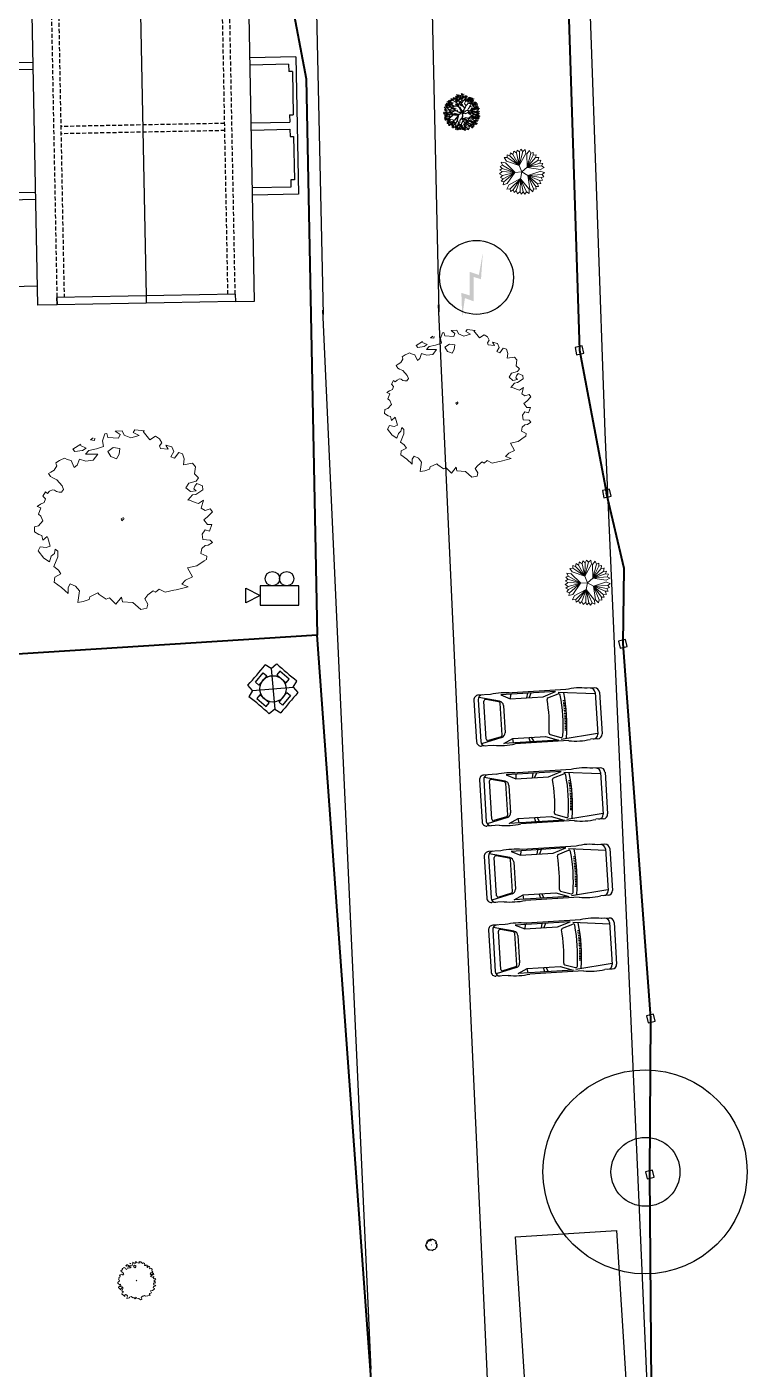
# Model space of a CAD drawing. Extents: x 2080 to 102394, y 2071 to 93424.
# Drawn here: x 88286 to 89183, y 78343 to 80015 of the extents above; entities that cross this region are included whole.
import ezdxf

# ---------------------------------------------------------------- set-up
doc = ezdxf.new("R2010")
doc.units = 0
doc.header["$LTSCALE"] = 20
doc.header["$MEASUREMENT"] = 0
doc.linetypes.add('HIDDEN', pattern=[0.375, 0.25, -0.125])
for name, color, linetype, lineweight in [('camera', 11, 'Continuous', 13), ('ELETRICIC POST', 80, 'Continuous', 30), ('fence', 13, 'FENCELINE2', 40), ('Mango tree', 96, 'Continuous', 5), ('new pillar', 2, 'Continuous', 30), ('PALM TREE', 105, 'Continuous', 9), ('sappotta', 114, 'Continuous', 5), ('STONE', 2, 'Continuous', 30), ('tree', 60, 'Continuous', 0)]:
    doc.layers.add(name, color=color, linetype=linetype, lineweight=lineweight)
for name, color, linetype in [('ELEC', 11, 'Continuous'), ('PLANTS', 3, 'Continuous'), ('road', 2, 'Continuous'), ('Roof lilne', 31, 'Continuous'), ('VEHICLES', 6, 'Continuous'), ('wall', 13, 'Continuous')]:
    doc.layers.add(name, color=color, linetype=linetype)
doc.layers.add('patta duplicate', color=230, linetype='Continuous', plot=False)
doc.linetypes.add('FENCELINE2', pattern='A,0.25,-0.1,[132,ltypeshp.shx,S=0.1,R=0,X=-0.1,Y=0],-0.1,1', length=1.45)

# ---------------------------------------------------------------- blocks, each defined once
blk = doc.blocks.new('elec post')
at = {"layer": 'ELETRICIC POST', "extrusion": (-0.001585, -0.002676, 0.999995)}
blk.add_hatch(color=1, dxfattribs=at).paths.add_polyline_path([(586.232, 851.826), (586.124, 851.89), (586.058, 851.55), (586.156, 851.806), (586.266, 851.734), (586.343, 852.072), (586.439, 852.015), (586.551, 852.382), (586.424, 852.082), (586.307, 852.154)])
blk.add_hatch(color=1, dxfattribs=at).paths.add_polyline_path([(586.232, 851.826), (586.124, 851.89), (586.058, 851.55), (586.156, 851.806), (586.266, 851.734), (586.343, 852.072), (586.439, 852.015), (586.551, 852.382), (586.424, 852.082), (586.307, 852.154)])
at = {"layer": 'ELETRICIC POST', "color": 3, "extrusion": (9.54098e-18, -0.00311, 0.999995)}
blk.add_circle((586.378, 852.048, -2.65), 0.525, dxfattribs=at)
blk.add_circle((586.378, 852.048, -2.65), 0.525, dxfattribs=at)
blk = doc.blocks.new('palm tree')
at = {"layer": 'new pillar', "color": 96, "lineweight": 5}
for p, q in [((-1.67, 1.34), (-1.38, 1.36)), ((-1.45, 1.02), (-1.67, 1.34)), ((-1.38, 1.36), (-1.37, 1.61)), ((-1.38, 1.36), (-0.24, 0.61)), ((-1.37, 1.61), (-1.12, 1.52)), ((-1.12, 1.52), (-1.06, 1.79)), ((-1.12, 1.52), (-0.24, 0.61)), ((-1.06, 1.79), (-0.85, 1.64)), ((-0.85, 1.64), (-0.76, 1.96)), ((-0.85, 1.64), (-0.24, 0.6)), ((-0.49, 1.78), (-0.77, 1.95)), ((-0.44, 2.04), (-0.49, 1.78)), ((-0.49, 1.78), (-0.24, 0.61)), ((-0.21, 1.87), (-0.44, 2.04)), ((0.08, 1.93), (-0.24, 0.61)), ((-0.21, 1.87), (-0.24, 0.61)), ((-0.24, 0.61), (0.37, 1.73)), ((-0.09, 2.12), (-0.21, 1.87)), ((0.08, 1.93), (-0.09, 2.12)), ((0.31, 2.11), (0.08, 1.93)), ((0.37, 1.73), (0.31, 2.11)), ((0.48, 1.7), (0.71, 2.02)), ((0.49, 0.43), (0.48, 1.7)), ((0.83, 1.75), (0.49, 0.43)), ((1.06, 1.56), (0.49, 0.43)), ((1.27, 1.34), (0.49, 0.43)), ((0.71, 2.02), (0.83, 1.75)), ((0.83, 1.75), (1.06, 1.83)), ((1.06, 1.83), (1.06, 1.56)), ((1.06, 1.56), (1.33, 1.6)), ((1.33, 1.6), (1.27, 1.34)), ((1.27, 1.34), (1.59, 1.36)), ((1.51, 1.06), (1.58, 1.38)), ((-1.85, 0.03), (-2.09, -0.19)), ((-1.86, 0.32), (-2.08, 0.15)), ((-2.08, 0.15), (-1.85, 0.03)), ((-1.83, 0.62), (-2.05, 0.51)), ((-2.05, 0.51), (-1.86, 0.32)), ((-1.56, 0.84), (-1.94, 0.9)), ((-1.94, 0.9), (-1.83, 0.62)), ((-1.86, 0.32), (-0.65, -0.06)), ((-1.85, 0.03), (-0.64, -0.06)), ((-1.83, 0.62), (-0.65, -0.06)), ((-0.64, -0.06), (-1.55, 0.85)), ((-0.24, 0.6), (-1.45, 1.01)), ((0, 0), (-0.65, -0.06)), ((0, 0), (-0.24, 0.61)), ((0, 0), (-0.13, -0.64)), ((0, 0), (0.49, 0.43)), ((1.51, 1.06), (0.49, 0.42)), ((1.7, 0.82), (0.49, 0.43)), ((0.49, 0.42), (1.76, 0.22)), ((1.85, 0.56), (0.5, 0.43)), ((0.55, -0.34), (1.77, 0.07)), ((1.78, 1.09), (1.51, 1.06)), ((1.7, 0.82), (1.78, 1.09)), ((1.97, 0.79), (1.7, 0.82)), ((1.76, 0.23), (2.1, 0.41)), ((1.77, 0.05), (2.14, -0.07)), ((1.85, 0.56), (1.97, 0.79)), ((2.1, 0.41), (1.85, 0.56)), ((-1.81, -0.35), (-2.09, -0.18)), ((-2.02, -0.52), (-1.81, -0.35)), ((-1.77, -0.65), (-2.02, -0.52)), ((-1.93, -0.87), (-1.77, -0.65)), ((-1.69, -0.94), (-1.93, -0.87)), ((-1.81, -0.35), (-0.65, -0.06)), ((-1.77, -0.65), (-0.65, -0.06)), ((-1.75, -1.22), (-1.69, -0.94)), ((-1.39, -1.1), (-1.75, -1.22)), ((-1.69, -0.94), (-0.65, -0.06)), ((-0.65, -0.06), (-1.39, -1.1)), ((-0.13, -0.63), (-1.25, -1.25)), ((-1.11, -1.58), (-0.13, -0.64)), ((-0.83, -1.69), (-0.13, -0.64)), ((-0.54, -1.76), (-0.13, -0.63)), ((-0.17, -1.84), (-0.13, -0.64)), ((-0.13, -0.64), (0.67, -1.64)), ((0.43, -1.89), (-0.13, -0.64)), ((0.12, -1.88), (-0.13, -0.64)), ((0, 0), (0.55, -0.34)), ((0.55, -0.34), (0.75, -1.6)), ((1.1, -1.6), (0.55, -0.34)), ((1.3, -1.37), (0.55, -0.34)), ((1.46, -1.12), (0.55, -0.34)), ((1.66, -0.8), (0.55, -0.34)), ((1.81, -0.54), (0.55, -0.34)), ((1.92, -0.26), (0.56, -0.34)), ((1.46, -1.12), (1.79, -1.09)), ((1.57, -1.36), (1.46, -1.12)), ((1.93, -0.79), (1.66, -0.8)), ((1.66, -0.8), (1.78, -1.11)), ((2.07, -0.46), (1.81, -0.54)), ((1.81, -0.54), (1.93, -0.79)), ((2.14, -0.07), (1.92, -0.26)), ((1.92, -0.26), (2.07, -0.46)), ((-1.24, -1.26), (-1.4, -1.61)), ((-1.4, -1.61), (-1.11, -1.58)), ((-1.11, -1.58), (-1.07, -1.83)), ((-1.07, -1.83), (-0.83, -1.69)), ((-0.83, -1.69), (-0.73, -1.95)), ((-0.73, -1.95), (-0.54, -1.76)), ((-0.54, -1.76), (-0.4, -2.06)), ((-0.17, -1.84), (-0.42, -2.06)), ((-0.07, -2.08), (-0.17, -1.84)), ((0.12, -1.88), (-0.07, -2.08)), ((0.29, -2.1), (0.12, -1.88)), ((0.43, -1.89), (0.29, -2.1)), ((0.68, -2.02), (0.43, -1.89)), ((0.67, -1.64), (0.68, -2.02)), ((0.75, -1.6), (1.02, -1.88)), ((1.02, -1.88), (1.1, -1.6)), ((1.1, -1.6), (1.34, -1.64)), ((1.3, -1.37), (1.57, -1.36)), ((1.34, -1.64), (1.3, -1.37))]:
    blk.add_line(p, q, dxfattribs=at)
blk = doc.blocks.new('TREE')
at = {"layer": 'tree', "linetype": 'ByBlock'}
for p, q in [((-0.47, 0.529), (-0.375, 0.452)), ((-0.437, 0.456), (-0.423, 0.564)), ((-0.362, 0.522), (-0.276, 0.546)), ((-0.361, 0.564), (-0.266, 0.488)), ((-0.329, 0.492), (-0.314, 0.599)), ((-0.306, 0.575), (-0.22, 0.6)), ((-0.29, 0.511), (-0.303, 0.57)), ((-0.273, 0.545), (-0.259, 0.653)), ((-0.224, 0.58), (-0.128, 0.503)), ((-0.224, 0.537), (-0.138, 0.562)), ((-0.207, 0.433), (-0.217, 0.605)), ((-0.205, 0.66), (-0.11, 0.584)), ((-0.205, 0.617), (-0.119, 0.642)), ((-0.191, 0.507), (-0.177, 0.615)), ((-0.172, 0.588), (-0.158, 0.695)), ((-0.14, 0.483), (-0.144, 0.522)), ((-0.135, 0.66), (-0.04, 0.584)), ((-0.135, 0.617), (-0.049, 0.642)), ((-0.118, 0.513), (-0.032, 0.538)), ((-0.117, 0.556), (-0.022, 0.479)), ((-0.103, 0.588), (-0.088, 0.695)), ((-0.089, 0.461), (-0.087, 0.635)), ((-0.085, 0.483), (-0.071, 0.591)), ((-0.063, 0.631), (0.032, 0.555)), ((-0.063, 0.588), (0.023, 0.613)), ((-0.055, 0.643), (-0.052, 0.59)), ((-0.052, 0.59), (-0.011, 0.48)), ((-0.047, 0.644), (-0.047, 0.611)), ((-0.042, 0.6), (-0.035, 0.643)), ((-0.005, 0.464), (-0.042, 0.6)), ((-0.033, 0.707), (0.062, 0.63)), ((-0.033, 0.664), (0.053, 0.689)), ((-0.03, 0.559), (-0.016, 0.666)), ((-0.003, 0.515), (0.083, 0.54)), ((-0.002, 0.558), (0.093, 0.481)), ((0.001, 0.473), (0.029, 0.592)), ((0.039, 0.586), (0.006, 0.477)), ((0.017, 0.613), (0.103, 0.638)), ((0.018, 0.656), (0.113, 0.579)), ((0.029, 0.592), (0.023, 0.645)), ((0.03, 0.485), (0.044, 0.593)), ((0.035, 0.641), (0.033, 0.588)), ((0.044, 0.637), (0.039, 0.586)), ((0.05, 0.583), (0.064, 0.691)), ((0.15, 0.552), (0.105, 0.639)), ((0.123, 0.629), (0.219, 0.552)), ((0.123, 0.586), (0.209, 0.611)), ((0.177, 0.413), (0.15, 0.552)), ((0.156, 0.556), (0.17, 0.664)), ((0.163, 0.545), (0.224, 0.6)), ((0.169, 0.409), (0.163, 0.545)), ((0.205, 0.587), (0.301, 0.511)), ((0.205, 0.544), (0.291, 0.569)), ((0.226, 0.503), (0.287, 0.569)), ((0.238, 0.515), (0.252, 0.622)), ((0.282, 0.487), (0.332, 0.535)), ((0.297, 0.5), (0.383, 0.525)), ((0.298, 0.543), (0.393, 0.466)), ((0.33, 0.47), (0.344, 0.578)), ((0.373, 0.553), (0.468, 0.477)), ((0.373, 0.511), (0.459, 0.535)), ((0.405, 0.481), (0.42, 0.589)), ((-0.696, 0.067), (-0.61, 0.091)), ((-0.695, 0.109), (-0.6, 0.033)), ((-0.674, 0.161), (-0.588, 0.186)), ((-0.673, 0.204), (-0.578, 0.127)), ((-0.663, 0.037), (-0.649, 0.145)), ((-0.551, 0.034), (-0.643, -0.019)), ((-0.641, 0.132), (-0.626, 0.239)), ((-0.554, 0.036), (-0.634, 0.064)), ((-0.624, 0.307), (-0.538, 0.332)), ((-0.623, 0.35), (-0.528, 0.273)), ((-0.52, 0.114), (-0.622, 0.141)), ((-0.617, 0.009), (-0.522, -0.068)), ((-0.603, 0.078), (-0.517, 0.103)), ((-0.602, 0.121), (-0.507, 0.045)), ((-0.601, 0.221), (-0.506, 0.145)), ((-0.601, 0.179), (-0.515, 0.203)), ((-0.591, 0.277), (-0.577, 0.385)), ((-0.585, -0.064), (-0.571, 0.044)), ((-0.509, 0.25), (-0.584, 0.249)), ((-0.57, 0.049), (-0.556, 0.156)), ((-0.568, 0.149), (-0.554, 0.256)), ((-0.565, 0.242), (-0.479, 0.267)), ((-0.564, 0.285), (-0.469, 0.209)), ((-0.478, 0.18), (-0.563, 0.306)), ((-0.561, 0.308), (-0.547, 0.415)), ((-0.443, 0.057), (-0.551, 0.034)), ((-0.543, 0.367), (-0.457, 0.391)), ((-0.542, 0.409), (-0.447, 0.333)), ((-0.532, 0.213), (-0.518, 0.32)), ((-0.449, 0.308), (-0.531, 0.364)), ((-0.48, 0.328), (-0.524, 0.371)), ((-0.459, 0.055), (-0.523, 0.114)), ((-0.444, 0.06), (-0.52, 0.114)), ((-0.518, 0.024), (-0.423, -0.053)), ((-0.518, -0.019), (-0.433, 0.006)), ((-0.481, 0.182), (-0.517, 0.182)), ((-0.475, 0.329), (-0.514, 0.378)), ((-0.51, 0.337), (-0.496, 0.444)), ((-0.476, 0.233), (-0.509, 0.25)), ((-0.501, 0.398), (-0.415, 0.423)), ((-0.5, 0.441), (-0.405, 0.364)), ((-0.452, 0.377), (-0.492, 0.415)), ((-0.486, -0.048), (-0.471, 0.059)), ((-0.422, 0.097), (-0.478, 0.18)), ((-0.395, 0.219), (-0.476, 0.233)), ((-0.47, 0.486), (-0.384, 0.511)), ((-0.468, 0.369), (-0.453, 0.476)), ((-0.354, 0.341), (-0.452, 0.377)), ((-0.39, 0.223), (-0.449, 0.308)), ((-0.447, 0.273), (-0.351, 0.196)), ((-0.447, 0.23), (-0.361, 0.255)), ((-0.407, 0.225), (-0.445, 0.305)), ((-0.4, 0.037), (-0.443, 0.057)), ((-0.41, 0.046), (-0.425, 0.1)), ((-0.393, 0.041), (-0.422, 0.097)), ((-0.414, 0.2), (-0.4, 0.308)), ((-0.314, 0.437), (-0.412, 0.488)), ((-0.207, 0.033), (-0.4, 0.037)), ((-0.314, 0.437), (-0.398, 0.504)), ((-0.398, 0.399), (-0.312, 0.424)), ((-0.397, 0.442), (-0.302, 0.366)), ((-0.235, 0.3), (-0.39, 0.307)), ((-0.299, 0.218), (-0.39, 0.223)), ((-0.228, 0.012), (-0.389, 0.033)), ((-0.388, 0.355), (-0.374, 0.462)), ((-0.295, 0.373), (-0.384, 0.406)), ((-0.365, 0.37), (-0.351, 0.477)), ((-0.284, 0.274), (-0.354, 0.341)), ((-0.26, 0.197), (-0.339, 0.217)), ((-0.21, 0.018), (-0.329, -0.041)), ((-0.132, 0.037), (-0.324, -0.049)), ((-0.295, 0.371), (-0.314, 0.437)), ((-0.312, 0.273), (-0.217, 0.196)), ((-0.312, 0.23), (-0.227, 0.255)), ((-0.262, 0.214), (-0.299, 0.218)), ((-0.252, 0.302), (-0.298, 0.373)), ((-0.233, 0.303), (-0.295, 0.371)), ((-0.206, 0.427), (-0.29, 0.511)), ((-0.26, 0.236), (-0.284, 0.274)), ((-0.214, 0.023), (-0.282, 0.029)), ((-0.28, 0.2), (-0.265, 0.308)), ((-0.274, 0.404), (-0.179, 0.328)), ((-0.274, 0.361), (-0.188, 0.386)), ((-0.248, 0.16), (-0.262, 0.214)), ((-0.243, 0.166), (-0.26, 0.236)), ((-0.156, 0.05), (-0.248, 0.16)), ((-0.128, 0.063), (-0.243, 0.166)), ((-0.241, 0.332), (-0.227, 0.439)), ((-0.236, 0.178), (-0.14, 0.101)), ((-0.236, 0.135), (-0.15, 0.16)), ((-0.122, 0.26), (-0.233, 0.303)), ((-0.141, 0.058), (-0.223, 0.145)), ((-0.12, 0.397), (-0.213, 0.432)), ((-0.201, 0.034), (-0.21, 0.018)), ((-0.108, 0.377), (-0.206, 0.427)), ((-0.203, 0.106), (-0.189, 0.213)), ((-0.127, 0.055), (-0.201, 0.034)), ((-0.126, 0.049), (-0.197, 0.023)), ((-0.123, 0.268), (-0.192, 0.36)), ((-0.112, 0.385), (-0.14, 0.483)), ((0, 0), (-0.132, 0.037)), ((0, 0), (-0.126, 0.049)), ((-0.08, 0.211), (-0.122, 0.263)), ((-0.075, 0.181), (-0.122, 0.26)), ((-0.038, 0.025), (-0.118, 0.056)), ((-0.075, 0.245), (-0.108, 0.377)), ((-0.106, 0.295), (-0.02, 0.319)), ((-0.105, 0.337), (-0.01, 0.261)), ((-0.095, 0.334), (-0.081, 0.379)), ((-0.083, 0.292), (-0.09, 0.349)), ((-0.081, 0.379), (-0.089, 0.461)), ((-0.077, 0.189), (-0.075, 0.245)), ((-0.062, 0.105), (-0.077, 0.189)), ((-0.055, 0.145), (-0.076, 0.201)), ((-0.073, 0.265), (-0.058, 0.372)), ((-0.042, 0.069), (-0.062, 0.105)), ((-0.061, 0.128), (-0.023, 0.204)), ((-0.056, 0.1), (-0.061, 0.128)), ((-0.059, 0.448), (0.036, 0.372)), ((-0.059, 0.406), (0.027, 0.43)), ((-0.013, 0.029), (-0.058, 0.078)), ((0.006, 0.047), (-0.056, 0.1)), ((-0.003, 0.034), (-0.042, 0.069)), ((-0.005, 0.03), (-0.038, 0.025)), ((-0.026, 0.376), (-0.012, 0.483)), ((0, 0.003), (-0.026, -0.046)), ((-0.019, 0.017), (-0.002, 0.014)), ((0, 0.003), (-0.014, -0.047)), ((-0.009, 0.399), (-0.005, 0.464)), ((0.069, 0.306), (-0.009, 0.399)), ((0.04, 0.032), (-0.005, 0.03)), ((-0.002, 0.014), (0.04, 0.032)), ((0, 0.398), (0.001, 0.473)), ((0.07, 0.32), (0, 0.398)), ((0, 0), (0.044, 0.025)), ((0, 0), (0.091, -0.073)), ((0, 0), (0.139, -0.009)), ((0.002, 0.037), (0.098, 0.216)), ((0.016, 0.04), (0.088, 0.177)), ((0.043, 0.047), (0.016, 0.04)), ((0.088, 0.177), (0.038, 0.06)), ((0.099, 0.176), (0.043, 0.047)), ((0.044, 0.025), (0.111, 0.187)), ((0.046, 0.011), (0.134, 0.001)), ((0.092, 0.251), (0.069, 0.306)), ((0.106, 0.27), (0.07, 0.32)), ((0.075, 0.363), (0.171, 0.286)), ((0.075, 0.32), (0.161, 0.345)), ((0.097, 0.224), (0.092, 0.251)), ((0.098, 0.216), (0.099, 0.176)), ((0.106, 0.267), (0.141, 0.293)), ((0.106, 0.239), (0.143, 0.282)), ((0.111, 0.187), (0.106, 0.239)), ((0.108, 0.29), (0.122, 0.398)), ((0.134, 0.001), (0.198, 0.023)), ((0.139, -0.009), (0.204, 0.018)), ((0.141, 0.293), (0.169, 0.409)), ((0.143, 0.282), (0.177, 0.413)), ((0.146, 0.28), (0.235, 0.3)), ((0.233, 0.311), (0.147, 0.288)), ((0.171, 0.245), (0.266, 0.168)), ((0.181, 0.406), (0.226, 0.503)), ((0.188, 0.422), (0.274, 0.447)), ((0.219, 0.164), (0.188, 0.228)), ((0.188, 0.228), (0.219, 0.13)), ((0.189, 0.465), (0.284, 0.388)), ((0.198, 0.023), (0.21, 0.064)), ((0.203, 0.172), (0.217, 0.28)), ((0.204, 0.018), (0.217, 0.054)), ((0.208, 0.013), (0.249, 0.015)), ((0.21, 0.064), (0.221, 0.147)), ((0.214, 0.023), (0.246, 0.017)), ((0.217, 0.054), (0.23, 0.163)), ((0.219, 0.161), (0.256, 0.226)), ((0.221, 0.392), (0.235, 0.5)), ((0.23, 0.163), (0.264, 0.224)), ((0.235, 0.3), (0.267, 0.359)), ((0.246, 0.432), (0.332, 0.456)), ((0.246, 0.017), (0.311, 0.048)), ((0.247, 0.474), (0.342, 0.398)), ((0.249, 0.312), (0.344, 0.236)), ((0.249, 0.269), (0.335, 0.294)), ((0.249, 0.015), (0.323, 0.041)), ((0.258, 0.229), (0.331, 0.294)), ((0.264, 0.224), (0.401, 0.242)), ((0.265, 0.373), (0.282, 0.487)), ((0.267, 0.359), (0.357, 0.405)), ((0.274, 0.368), (0.285, 0.482)), ((0.279, 0.402), (0.293, 0.509)), ((0.282, 0.24), (0.296, 0.347)), ((0.311, 0.048), (0.336, 0.133)), ((0.317, 0.046), (0.389, 0.033)), ((0.331, 0.373), (0.417, 0.398)), ((0.331, 0.294), (0.411, 0.316)), ((0.332, 0.416), (0.427, 0.34)), ((0.336, 0.133), (0.424, 0.159)), ((0.343, 0.291), (0.426, 0.31)), ((0.357, 0.405), (0.397, 0.482)), ((0.364, 0.344), (0.378, 0.451)), ((0.387, 0.266), (0.402, 0.373)), ((0.389, 0.033), (0.456, 0.05)), ((0.394, 0.036), (0.45, 0.001)), ((0.401, 0.242), (0.545, 0.235)), ((0.403, 0.15), (0.428, 0.151)), ((0.409, 0.429), (0.495, 0.453)), ((0.41, 0.471), (0.505, 0.395)), ((0.411, 0.316), (0.458, 0.439)), ((0.412, 0.313), (0.536, 0.357)), ((0.418, 0.213), (0.513, 0.137)), ((0.418, 0.17), (0.504, 0.195)), ((0.424, 0.159), (0.482, 0.194)), ((0.424, 0.159), (0.503, 0.136)), ((0.426, 0.31), (0.537, 0.349)), ((0.428, 0.151), (0.498, 0.132)), ((0.542, 0.338), (0.432, 0.308)), ((0.539, -0.18), (0.432, 0.012)), ((0.442, 0.399), (0.456, 0.507)), ((0.444, 0.355), (0.539, 0.278)), ((0.444, 0.312), (0.53, 0.337)), ((0.45, 0.001), (0.533, 0.007)), ((0.451, 0.141), (0.465, 0.248)), ((0.453, 0.094), (0.548, 0.017)), ((0.456, 0.05), (0.507, 0.095)), ((0.466, 0.002), (0.561, -0.075)), ((0.477, 0.283), (0.491, 0.39)), ((0.482, 0.194), (0.552, 0.312)), ((0.492, 0.113), (0.578, 0.138)), ((0.493, 0.156), (0.588, 0.079)), ((0.496, 0.109), (0.591, 0.032)), ((0.503, 0.136), (0.618, 0.152)), ((0.507, 0.097), (0.612, 0.171)), ((0.507, 0.095), (0.572, 0.089)), ((0.514, 0.402), (0.6, 0.427)), ((0.515, 0.445), (0.61, 0.369)), ((0.525, 0.083), (0.539, 0.191)), ((0.525, 0.036), (0.611, 0.061)), ((0.533, 0.007), (0.64, -0.062)), ((0.536, 0.007), (0.638, -0.031)), ((0.543, 0.287), (0.638, 0.21)), ((0.543, 0.244), (0.629, 0.269)), ((0.545, 0.235), (0.583, 0.261)), ((0.547, 0.373), (0.561, 0.48)), ((0.558, 0.007), (0.572, 0.114)), ((0.572, 0.089), (0.628, 0.107)), ((0.576, 0.214), (0.59, 0.322)), ((0.582, -0.077), (0.597, 0.031)), ((0.591, 0.075), (0.677, 0.099)), ((0.592, 0.117), (0.687, 0.041)), ((0.61, -0.014), (0.696, 0.011)), ((0.611, 0.029), (0.706, -0.047)), ((0.624, 0.045), (0.638, 0.152)), ((0.643, -0.043), (0.657, 0.064)), ((-0.682, -0.055), (-0.587, -0.131)), ((-0.682, -0.098), (-0.597, -0.073)), ((-0.669, -0.223), (-0.583, -0.198)), ((-0.65, -0.127), (-0.635, -0.02)), ((-0.454, -0.073), (-0.64, -0.051)), ((-0.632, -0.239), (-0.536, -0.316)), ((-0.632, -0.282), (-0.546, -0.257)), ((-0.529, -0.128), (-0.626, -0.133)), ((-0.621, -0.164), (-0.525, -0.241)), ((-0.621, -0.207), (-0.535, -0.182)), ((-0.618, -0.034), (-0.532, -0.009)), ((-0.526, -0.13), (-0.611, -0.175)), ((-0.455, -0.168), (-0.611, -0.187)), ((-0.607, -0.197), (-0.556, -0.183)), ((-0.553, -0.188), (-0.605, -0.205)), ((-0.599, -0.312), (-0.585, -0.204)), ((-0.588, -0.237), (-0.574, -0.129)), ((-0.468, -0.173), (-0.583, -0.255)), ((-0.506, -0.281), (-0.565, -0.299)), ((-0.558, -0.304), (-0.462, -0.38)), ((-0.558, -0.347), (-0.472, -0.322)), ((-0.477, -0.172), (-0.553, -0.188)), ((-0.454, -0.076), (-0.529, -0.128)), ((-0.525, -0.376), (-0.511, -0.269)), ((-0.478, -0.282), (-0.508, -0.303)), ((-0.37, -0.277), (-0.506, -0.281)), ((-0.417, -0.327), (-0.504, -0.395)), ((-0.423, -0.345), (-0.497, -0.402)), ((-0.488, -0.392), (-0.392, -0.468)), ((-0.488, -0.435), (-0.402, -0.41)), ((-0.484, -0.411), (-0.423, -0.345)), ((-0.409, -0.34), (-0.482, -0.422)), ((-0.407, -0.172), (-0.477, -0.172)), ((-0.475, -0.506), (-0.389, -0.482)), ((-0.474, -0.464), (-0.379, -0.54)), ((-0.469, -0.176), (-0.374, -0.253)), ((-0.469, -0.219), (-0.384, -0.194)), ((-0.461, -0.26), (-0.365, -0.337)), ((-0.461, -0.303), (-0.375, -0.278)), ((-0.387, -0.146), (-0.455, -0.168)), ((-0.455, -0.464), (-0.441, -0.357)), ((-0.334, -0.044), (-0.454, -0.076)), ((-0.342, -0.062), (-0.452, -0.073)), ((-0.442, -0.536), (-0.428, -0.429)), ((-0.437, -0.248), (-0.422, -0.141)), ((-0.428, -0.333), (-0.414, -0.225)), ((-0.404, -0.341), (-0.422, -0.465)), ((-0.417, -0.165), (-0.398, -0.159)), ((-0.395, -0.276), (-0.417, -0.327)), ((-0.39, -0.275), (-0.409, -0.34)), ((-0.407, -0.172), (-0.4, -0.227)), ((-0.324, -0.049), (-0.4, -0.184)), ((-0.4, -0.184), (-0.39, -0.275)), ((-0.4, -0.227), (-0.395, -0.276)), ((-0.399, -0.472), (-0.313, -0.447)), ((-0.398, -0.429), (-0.303, -0.505)), ((-0.343, -0.421), (-0.396, -0.488)), ((-0.329, -0.041), (-0.387, -0.146)), ((-0.37, -0.277), (-0.303, -0.243)), ((-0.325, -0.247), (-0.37, -0.277)), ((-0.366, -0.501), (-0.351, -0.394)), ((-0.285, -0.131), (-0.347, -0.181)), ((-0.347, -0.614), (-0.333, -0.506)), ((-0.279, -0.382), (-0.343, -0.421)), ((-0.342, -0.35), (-0.247, -0.426)), ((-0.342, -0.393), (-0.256, -0.368)), ((-0.206, -0.219), (-0.325, -0.247)), ((-0.309, -0.422), (-0.295, -0.315)), ((-0.303, -0.243), (-0.21, -0.231)), ((-0.268, -0.436), (-0.288, -0.496)), ((-0.171, -0.129), (-0.285, -0.131)), ((-0.172, -0.14), (-0.282, -0.134)), ((-0.239, -0.305), (-0.279, -0.382)), ((-0.276, -0.387), (-0.268, -0.436)), ((-0.213, -0.463), (-0.252, -0.579)), ((-0.209, -0.482), (-0.24, -0.585)), ((-0.188, -0.191), (-0.235, -0.311)), ((-0.235, -0.311), (-0.207, -0.482)), ((-0.207, -0.482), (-0.235, -0.596)), ((-0.161, -0.155), (-0.227, -0.298)), ((-0.222, -0.35), (-0.127, -0.426)), ((-0.222, -0.392), (-0.137, -0.368)), ((-0.222, -0.602), (-0.208, -0.495)), ((-0.19, -0.422), (-0.175, -0.315)), ((-0.163, -0.13), (-0.188, -0.191)), ((-0.114, -0.27), (-0.177, -0.373)), ((-0.172, -0.262), (-0.086, -0.237)), ((-0.171, -0.219), (-0.076, -0.295)), ((-0.078, -0.099), (-0.163, -0.13)), ((-0.133, -0.136), (-0.161, -0.155)), ((-0.16, -0.164), (-0.132, -0.198)), ((-0.069, -0.103), (-0.158, -0.138)), ((-0.112, -0.359), (-0.155, -0.473)), ((-0.155, -0.473), (-0.142, -0.549)), ((-0.106, -0.381), (-0.152, -0.472)), ((-0.152, -0.475), (-0.115, -0.511)), ((-0.152, -0.618), (-0.138, -0.511)), ((-0.149, -0.159), (-0.079, -0.113)), ((-0.149, -0.159), (-0.133, -0.192)), ((-0.139, -0.291), (-0.125, -0.184)), ((-0.133, -0.192), (-0.055, -0.238)), ((-0.132, -0.198), (-0.107, -0.275)), ((-0.127, -0.208), (-0.055, -0.238)), ((-0.117, -0.218), (-0.106, -0.28)), ((-0.107, -0.275), (-0.112, -0.359)), ((-0.11, -0.295), (-0.106, -0.381)), ((-0.102, -0.288), (-0.096, -0.39)), ((-0.096, -0.39), (-0.033, -0.466)), ((-0.092, -0.455), (-0.006, -0.43)), ((-0.091, -0.412), (0.004, -0.489)), ((-0.019, -0.332), (-0.084, -0.48)), ((-0.026, -0.046), (-0.078, -0.099)), ((-0.014, -0.047), (-0.069, -0.103)), ((0.004, -0.038), (-0.063, -0.105)), ((-0.034, -0.463), (-0.063, -0.521)), ((-0.059, -0.485), (-0.045, -0.377)), ((-0.055, -0.238), (-0.018, -0.338)), ((-0.011, -0.334), (-0.049, -0.242)), ((-0.049, -0.39), (-0.027, -0.322)), ((-0.033, -0.466), (-0.018, -0.508)), ((-0.018, -0.338), (0.05, -0.461)), ((-0.018, -0.508), (-0.018, -0.637)), ((-0.008, -0.336), (0.113, -0.369)), ((-0.008, -0.35), (0.116, -0.374)), ((0.079, -0.072), (-0.003, -0.031)), ((-0.003, -0.05), (0.044, -0.129)), ((0, -0.016), (0.079, -0.072)), ((0.007, -0.04), (0.046, -0.126)), ((0.022, -0.012), (0.134, -0.013)), ((0.129, -0.165), (0.041, -0.112)), ((0.044, -0.129), (0.133, -0.189)), ((0.046, -0.126), (0.13, -0.176)), ((0.05, -0.461), (0.132, -0.517)), ((0.051, -0.469), (0.065, -0.634)), ((0.074, -0.635), (0.052, -0.477)), ((0.068, -0.426), (0.164, -0.502)), ((0.068, -0.469), (0.154, -0.444)), ((0.07, -0.421), (0.156, -0.396)), ((0.071, -0.378), (0.166, -0.455)), ((0.078, -0.078), (0.151, -0.08)), ((0.091, -0.073), (0.155, -0.074)), ((0.101, -0.498), (0.115, -0.391)), ((0.103, -0.45), (0.117, -0.343)), ((0.113, -0.369), (0.15, -0.424)), ((0.118, -0.365), (0.26, -0.428)), ((0.12, -0.496), (0.216, -0.573)), ((0.13, -0.176), (0.158, -0.274)), ((0.132, -0.17), (0.336, -0.203)), ((0.14, -0.213), (0.235, -0.29)), ((0.14, -0.256), (0.226, -0.231)), ((0.145, -0.229), (0.153, -0.393)), ((0.15, -0.424), (0.207, -0.482)), ((0.151, -0.08), (0.196, -0.117)), ((0.153, -0.568), (0.167, -0.461)), ((0.155, -0.074), (0.169, -0.091)), ((0.158, -0.274), (0.224, -0.316)), ((0.169, -0.091), (0.199, -0.117)), ((0.172, -0.286), (0.187, -0.178)), ((0.191, -0.413), (0.277, -0.388)), ((0.192, -0.37), (0.287, -0.447)), ((0.199, -0.117), (0.211, -0.159)), ((0.2, -0.122), (0.28, -0.1)), ((0.291, -0.098), (0.201, -0.111)), ((0.207, -0.482), (0.209, -0.59)), ((0.211, -0.159), (0.258, -0.235)), ((0.216, -0.119), (0.216, -0.153)), ((0.216, -0.153), (0.259, -0.224)), ((0.224, -0.316), (0.223, -0.378)), ((0.223, -0.378), (0.261, -0.503)), ((0.224, -0.442), (0.238, -0.335)), ((0.226, -0.313), (0.278, -0.369)), ((0.235, -0.259), (0.331, -0.336)), ((0.235, -0.302), (0.321, -0.277)), ((0.247, -0.45), (0.265, -0.545)), ((0.258, -0.235), (0.307, -0.28)), ((0.259, -0.224), (0.326, -0.243)), ((0.26, -0.428), (0.35, -0.533)), ((0.261, -0.503), (0.292, -0.568)), ((0.268, -0.332), (0.282, -0.224)), ((0.309, -0.274), (0.269, -0.233)), ((0.269, -0.233), (0.328, -0.252)), ((0.272, -0.589), (0.286, -0.482)), ((0.28, -0.1), (0.361, -0.1)), ((0.307, -0.28), (0.318, -0.39)), ((0.317, -0.417), (0.403, -0.392)), ((0.318, -0.374), (0.413, -0.451)), ((0.318, -0.39), (0.376, -0.506)), ((0.319, -0.476), (0.415, -0.553)), ((0.319, -0.519), (0.405, -0.494)), ((0.322, -0.241), (0.408, -0.216)), ((0.323, -0.198), (0.418, -0.275)), ((0.401, -0.488), (0.324, -0.398)), ((0.326, -0.243), (0.348, -0.287)), ((0.336, -0.203), (0.433, -0.262)), ((0.348, -0.287), (0.422, -0.314)), ((0.35, -0.281), (0.568, -0.298)), ((0.35, -0.446), (0.364, -0.339)), ((0.352, -0.548), (0.366, -0.441)), ((0.355, -0.099), (0.432, -0.075)), ((0.355, -0.27), (0.37, -0.163)), ((0.361, -0.1), (0.461, -0.159)), ((0.391, -0.495), (0.362, -0.453)), ((0.362, -0.453), (0.382, -0.505)), ((0.371, -0.479), (0.457, -0.454)), ((0.372, -0.436), (0.467, -0.513)), ((0.392, -0.3), (0.558, -0.305)), ((0.404, -0.509), (0.418, -0.401)), ((0.405, -0.334), (0.491, -0.309)), ((0.406, -0.291), (0.501, -0.368)), ((0.422, -0.314), (0.489, -0.409)), ((0.429, -0.202), (0.524, -0.279)), ((0.432, -0.075), (0.535, -0.071)), ((0.438, -0.363), (0.453, -0.256)), ((0.451, -0.001), (0.547, -0.192)), ((0.459, -0.372), (0.554, -0.449)), ((0.459, -0.415), (0.545, -0.39)), ((0.461, -0.159), (0.582, -0.147)), ((0.461, -0.275), (0.475, -0.167)), ((0.466, -0.041), (0.552, -0.016)), ((0.488, -0.218), (0.503, -0.11)), ((0.488, -0.336), (0.574, -0.311)), ((0.489, -0.293), (0.584, -0.369)), ((0.492, -0.444), (0.506, -0.337)), ((0.498, -0.069), (0.584, -0.044)), ((0.499, -0.026), (0.594, -0.103)), ((0.5, -0.309), (0.586, -0.284)), ((0.514, -0.191), (0.529, -0.084)), ((0.521, -0.365), (0.535, -0.258)), ((0.528, -0.209), (0.623, -0.285)), ((0.528, -0.252), (0.613, -0.227)), ((0.547, -0.192), (0.592, -0.243)), ((0.55, -0.004), (0.645, -0.081)), ((0.55, -0.047), (0.636, -0.022)), ((0.554, -0.182), (0.649, -0.259)), ((0.554, -0.225), (0.639, -0.2)), ((0.634, -0.043), (0.557, -0.003)), ((0.562, -0.138), (0.658, -0.214)), ((0.562, -0.181), (0.648, -0.156)), ((0.582, -0.147), (0.612, -0.162)), ((0.595, -0.21), (0.609, -0.103)), ((-0.38, -0.584), (-0.294, -0.559)), ((-0.379, -0.541), (-0.284, -0.618)), ((-0.255, -0.573), (-0.169, -0.548)), ((-0.254, -0.53), (-0.159, -0.607)), ((-0.219, -0.63), (-0.123, -0.707)), ((-0.219, -0.673), (-0.133, -0.648)), ((-0.186, -0.702), (-0.172, -0.595)), ((-0.185, -0.589), (-0.099, -0.564)), ((-0.184, -0.546), (-0.089, -0.622)), ((-0.142, -0.549), (-0.158, -0.619)), ((-0.128, -0.611), (-0.033, -0.688)), ((-0.128, -0.654), (-0.043, -0.629)), ((-0.096, -0.683), (-0.081, -0.576)), ((-0.063, -0.521), (-0.092, -0.63)), ((-0.046, -0.61), (0.04, -0.585)), ((-0.045, -0.567), (0.05, -0.644)), ((-0.029, -0.656), (0.067, -0.732)), ((-0.029, -0.698), (0.057, -0.674)), ((-0.017, -0.547), (0.01, -0.641)), ((-0.013, -0.64), (0.001, -0.532)), ((-0.002, -0.637), (-0.013, -0.583)), ((0.004, -0.728), (0.018, -0.621)), ((0.01, -0.616), (0.096, -0.591)), ((0.011, -0.573), (0.106, -0.649)), ((0.043, -0.645), (0.057, -0.538)), ((0.077, -0.644), (0.163, -0.62)), ((0.078, -0.602), (0.173, -0.678)), ((0.11, -0.674), (0.125, -0.567)), ((0.12, -0.539), (0.206, -0.514)), ((0.132, -0.517), (0.198, -0.609)), ((0.178, -0.59), (0.274, -0.666)), ((0.178, -0.633), (0.264, -0.608)), ((0.211, -0.662), (0.225, -0.555)), ((0.239, -0.56), (0.325, -0.535)), ((0.24, -0.517), (0.335, -0.593)), ((0.244, -0.559), (0.339, -0.635)), ((0.244, -0.602), (0.33, -0.577)), ((0.266, -0.53), (0.284, -0.575)), ((0.277, -0.631), (0.291, -0.524))]:
    blk.add_line(p, q, dxfattribs=at)
blk = doc.blocks.new('NEEM')
at = {"layer": 'sappotta', "linetype": 'Continuous'}
for p, q in [((-0.359, 1.043), (-0.396, 1.016)), ((-0.396, 1.016), (-0.345, 1.011)), ((-0.345, 1.011), (-0.34, 1.039)), ((-0.213, 1.092), (-0.242, 1.007)), ((-0.191, 1.099), (-0.213, 1.092)), ((-0.177, 1.048), (-0.191, 1.099)), ((-0.043, 1.039), (-0.177, 1.048)), ((0.003, 1.132), (-0.083, 1.127)), ((-0.083, 1.127), (-0.023, 1.083)), ((-0.023, 1.083), (-0.043, 1.039)), ((0.03, 1.077), (0.003, 1.132)), ((0.114, 1.043), (0.03, 1.077)), ((0.216, 1.072), (0.114, 1.043)), ((0.162, 1.144), (0.142, 1.112)), ((0.142, 1.112), (0.216, 1.072)), ((0.283, 1.13), (0.162, 1.144)), ((0.267, 1.123), (0.283, 1.13)), ((0.351, 1.016), (0.267, 1.123)), ((0.421, 1.063), (0.351, 1.016)), ((0.473, 1.03), (0.421, 1.063)), ((0.501, 0.982), (0.473, 1.03)), ((-0.517, 0.963), (-0.614, 0.901)), ((-0.614, 0.901), (-0.589, 0.87)), ((-0.589, 0.87), (-0.494, 0.884)), ((-0.521, 0.945), (-0.521, 0.945)), ((-0.449, 0.913), (-0.521, 0.945)), ((-0.494, 0.884), (-0.449, 0.913)), ((-0.415, 0.884), (-0.459, 0.839)), ((-0.32, 0.906), (-0.415, 0.884)), ((-0.23, 0.935), (-0.32, 0.906)), ((-0.242, 1.007), (-0.23, 0.935)), ((-0.108, 0.922), (-0.177, 0.872)), ((-0.177, 0.872), (-0.139, 0.809)), ((-0.027, 0.908), (-0.108, 0.922)), ((-0.034, 0.839), (-0.027, 0.908)), ((0.472, 0.942), (0.501, 0.982)), ((0.483, 0.908), (0.472, 0.942)), ((0.581, 0.9), (0.483, 0.908)), ((0.551, 0.95), (0.581, 0.9)), ((0.627, 0.928), (0.551, 0.95)), ((0.616, 0.806), (0.654, 0.87)), ((0.654, 0.87), (0.627, 0.928)), ((0.715, 0.86), (0.66, 0.788)), ((0.762, 0.844), (0.715, 0.86)), ((0.783, 0.779), (0.762, 0.844)), ((-0.818, 0.692), (-0.85, 0.638)), ((-0.783, 0.757), (-0.83, 0.729)), ((-0.83, 0.729), (-0.826, 0.714)), ((-0.826, 0.714), (-0.818, 0.692)), ((-0.749, 0.774), (-0.783, 0.757)), ((-0.717, 0.789), (-0.749, 0.774)), ((-0.689, 0.772), (-0.717, 0.789)), ((-0.638, 0.758), (-0.689, 0.772)), ((-0.598, 0.672), (-0.638, 0.758)), ((-0.562, 0.699), (-0.598, 0.672)), ((-0.533, 0.776), (-0.562, 0.699)), ((-0.452, 0.75), (-0.533, 0.776)), ((-0.459, 0.839), (-0.303, 0.837)), ((-0.361, 0.762), (-0.452, 0.75)), ((-0.303, 0.837), (-0.361, 0.762)), ((-0.139, 0.809), (-0.067, 0.78)), ((-0.067, 0.78), (-0.034, 0.839)), ((0.66, 0.788), (0.616, 0.806)), ((0.776, 0.704), (0.783, 0.779)), ((0.888, 0.723), (0.776, 0.704)), ((0.924, 0.679), (0.888, 0.723)), ((0.913, 0.591), (0.924, 0.679)), ((-0.892, 0.613), (-0.923, 0.594)), ((-0.923, 0.594), (-0.895, 0.555)), ((-0.895, 0.555), (-0.868, 0.54)), ((-0.85, 0.638), (-0.892, 0.613)), ((-0.868, 0.54), (-0.818, 0.517)), ((-0.818, 0.517), (-0.752, 0.44)), ((0.964, 0.541), (0.913, 0.591)), ((0.934, 0.5), (0.964, 0.541)), ((-0.96, 0.366), (-0.994, 0.31)), ((-0.935, 0.345), (-0.96, 0.366)), ((-0.908, 0.372), (-0.935, 0.345)), ((-0.87, 0.389), (-0.908, 0.372)), ((-0.846, 0.386), (-0.87, 0.389)), ((-0.821, 0.367), (-0.846, 0.386)), ((-0.788, 0.359), (-0.821, 0.367)), ((-0.757, 0.361), (-0.788, 0.359)), ((-0.735, 0.394), (-0.757, 0.361)), ((-0.752, 0.44), (-0.735, 0.394)), ((0.804, 0.415), (0.84, 0.475)), ((0.86, 0.367), (0.804, 0.415)), ((0.84, 0.475), (0.934, 0.5)), ((0.933, 0.378), (0.86, 0.367)), ((0.917, 0.437), (0.904, 0.404)), ((0.904, 0.404), (0.933, 0.378)), ((0.942, 0.471), (0.917, 0.437)), ((0.93, 0.332), (1.018, 0.389)), ((1.014, 0.439), (0.942, 0.471)), ((1.018, 0.389), (1.014, 0.439)), ((-1.023, 0.208), (-1.062, 0.182)), ((-1.062, 0.182), (-1.02, 0.162)), ((-0.978, 0.229), (-1.023, 0.208)), ((-0.994, 0.31), (-0.961, 0.275)), ((-0.961, 0.275), (-0.978, 0.229)), ((0.829, 0.259), (0.888, 0.326)), ((0.838, 0.262), (0.829, 0.259)), ((0.931, 0.228), (0.838, 0.262)), ((0.888, 0.326), (0.93, 0.332)), ((0.962, 0.217), (0.931, 0.228)), ((1.025, 0.259), (0.962, 0.217)), ((0.996, 0.16), (1.025, 0.259)), ((-1.02, 0.162), (-1.049, 0.084)), ((-1.049, 0.084), (-1.017, 0.059)), ((-1.017, 0.059), (-0.991, -0.002)), ((0.02, 0.041), (-0.009, 0.024)), ((-0.009, 0.024), (0, 0)), ((0, 0), (0.014, 0.011)), ((0.014, 0.011), (0.027, 0.031)), ((1.046, 0.129), (0.996, 0.16)), ((1.029, 0.011), (1.074, 0.049)), ((1.074, -0.047), (1.029, 0.011)), ((1.109, 0.149), (1.046, 0.129)), ((1.074, 0.049), (1.137, 0.114)), ((1.137, 0.114), (1.109, 0.149)), ((-1.097, -0.077), (-1.098, -0.14)), ((-1.098, -0.14), (-1.044, -0.173)), ((-1.048, -0.062), (-1.097, -0.077)), ((-0.991, -0.002), (-1.048, -0.062)), ((1.007, -0.166), (1.046, -0.114)), ((1.016, -0.234), (1.007, -0.166)), ((1.046, -0.114), (1.1, -0.129)), ((1.129, -0.047), (1.074, -0.047)), ((1.1, -0.129), (1.129, -0.047)), ((-1.025, -0.325), (-1.052, -0.378)), ((-1.044, -0.173), (-1.007, -0.185)), ((-0.953, -0.336), (-1.025, -0.325)), ((-1.007, -0.185), (-0.992, -0.244)), ((-0.992, -0.244), (-0.937, -0.198)), ((-0.902, -0.318), (-0.953, -0.336)), ((-0.937, -0.198), (-0.93, -0.213)), ((-0.93, -0.213), (-0.902, -0.318)), ((1.004, -0.349), (1.045, -0.311)), ((1.11, -0.243), (1.016, -0.234)), ((1.045, -0.311), (1.083, -0.306)), ((1.083, -0.306), (1.137, -0.273)), ((1.137, -0.273), (1.11, -0.243)), ((-1.052, -0.378), (-0.982, -0.471)), ((-0.982, -0.471), (-0.91, -0.516)), ((-0.91, -0.516), (-0.888, -0.446)), ((-0.888, -0.446), (-0.848, -0.411)), ((-0.803, -0.452), (-0.853, -0.576)), ((-0.848, -0.411), (-0.837, -0.355)), ((-0.837, -0.355), (-0.803, -0.383)), ((-0.803, -0.383), (-0.803, -0.452)), ((0.943, -0.565), (1.032, -0.503)), ((0.992, -0.411), (1.004, -0.349)), ((1.066, -0.443), (0.992, -0.411)), ((1.032, -0.503), (1.061, -0.484)), ((1.061, -0.484), (1.066, -0.443)), ((-0.853, -0.576), (-0.797, -0.619)), ((-0.766, -0.668), (-0.844, -0.71)), ((-0.797, -0.619), (-0.766, -0.668)), ((0.826, -0.591), (0.943, -0.565)), ((0.887, -0.704), (0.826, -0.591)), ((-0.844, -0.71), (-0.852, -0.77)), ((-0.852, -0.77), (-0.758, -0.838)), ((-0.758, -0.838), (-0.675, -0.912)), ((-0.676, -0.836), (-0.649, -0.791)), ((-0.675, -0.912), (-0.676, -0.836)), ((-0.649, -0.791), (-0.582, -0.82)), ((-0.582, -0.82), (-0.534, -0.881)), ((0.68, -0.867), (0.834, -0.828)), ((0.751, -0.797), (0.797, -0.747)), ((0.834, -0.828), (0.751, -0.797)), ((0.797, -0.747), (0.887, -0.704)), ((-0.534, -0.881), (-0.554, -1.025)), ((-0.486, -1.015), (-0.413, -0.988)), ((-0.413, -0.988), (-0.401, -0.955)), ((-0.401, -0.955), (-0.302, -0.907)), ((-0.302, -0.907), (-0.286, -0.926)), ((-0.286, -0.926), (-0.197, -0.986)), ((-0.197, -0.986), (-0.157, -0.969)), ((-0.157, -0.969), (-0.078, -1.049)), ((-0.078, -1.049), (-0.006, -0.96)), ((-0.006, -0.96), (0.006, -1.017)), ((0.287, -0.982), (0.327, -0.932)), ((0.324, -1.046), (0.287, -0.982)), ((0.327, -0.932), (0.391, -0.879)), ((0.391, -0.879), (0.423, -0.897)), ((0.423, -0.897), (0.47, -0.86)), ((0.47, -0.86), (0.543, -0.896)), ((0.543, -0.896), (0.652, -0.871)), ((0.652, -0.871), (0.68, -0.867)), ((-0.554, -1.025), (-0.486, -1.015)), ((0.006, -1.017), (0.139, -1.026)), ((0.139, -1.026), (0.236, -1.115)), ((0.236, -1.115), (0.314, -1.096)), ((0.314, -1.096), (0.324, -1.046))]:
    blk.add_line(p, q, dxfattribs=at)
blk = doc.blocks.new('V1')
at = {"linetype": 'Continuous'}
for p, q in [((0, -0.167), (0, 0.167)), ((0.328, 0.188), (0.035, 0.158)), ((0.035, -0.167), (0.035, 0.167)), ((0.037, 0.204), (0.096, 0.204)), ((0.267, 0.204), (0.697, 0.204)), ((0.282, 0.118), (0.296, 0.117)), ((0.413, 0.147), (0.329, 0.174)), ((0.452, 0.159), (0.349, 0.194)), ((0.349, 0.194), (0.788, 0.194)), ((0.714, 0.159), (0.452, 0.159)), ((0.546, 0.194), (0.563, 0.159)), ((0.575, 0.194), (0.584, 0.159)), ((0.71, 0.194), (0.714, 0.159)), ((0.788, 0.194), (0.714, 0.159)), ((0.772, -0.109), (0.772, 0.109)), ((0.796, 0.127), (0.796, -0.129)), ((0.8, 0.145), (0.964, 0.185)), ((0.806, 0.139), (0.909, 0.164)), ((0.869, 0.204), (0.967, 0.204)), ((0.925, 0.152), (0.925, -0.154)), ((0.97, -0.167), (0.97, 0.167)), ((1.004, -0.167), (1.004, 0.167)), ((0.277, 0.039), (0.292, 0.039)), ((0.277, 0.026), (0.291, 0.026)), ((0.277, 0.013), (0.291, 0.013)), ((0.277, 0), (0.291, 0)), ((0.278, 0.066), (0.293, 0.065)), ((0.278, 0.053), (0.292, 0.052)), ((0.279, 0.079), (0.293, 0.078)), ((0.28, 0.092), (0.294, 0.091)), ((0.281, 0.105), (0.295, 0.104)), ((0.277, -0.013), (0.291, -0.013)), ((0.277, -0.026), (0.291, -0.026)), ((0.277, -0.039), (0.292, -0.039)), ((0.278, -0.053), (0.292, -0.052)), ((0.278, -0.066), (0.293, -0.065)), ((0.279, -0.079), (0.293, -0.078)), ((0.28, -0.092), (0.294, -0.091)), ((0.281, -0.105), (0.295, -0.104)), ((0.328, -0.188), (0.035, -0.158)), ((0.037, -0.204), (0.096, -0.204)), ((0.267, -0.204), (0.697, -0.204)), ((0.282, -0.118), (0.296, -0.117)), ((0.413, -0.147), (0.329, -0.174)), ((0.452, -0.159), (0.349, -0.194)), ((0.349, -0.194), (0.788, -0.194)), ((0.714, -0.159), (0.452, -0.159)), ((0.546, -0.194), (0.563, -0.159)), ((0.575, -0.194), (0.584, -0.159)), ((0.71, -0.194), (0.714, -0.159)), ((0.788, -0.194), (0.714, -0.159)), ((0.8, -0.145), (0.964, -0.185)), ((0.806, -0.141), (0.909, -0.166)), ((0.869, -0.204), (0.967, -0.204))]:
    blk.add_line(p, q, dxfattribs=at)
for centre, radius, start, end in [((0.037, 0.167), 0.0369, 90.0171, 179.9829), ((0.072, 0.167), 0.0369, 90.0171, 179.9829), ((0.182, -0.267), 0.479, 79.7616, 100.2384), ((1.634, 0), 1.361, 172.3671, 187.6329), ((1.649, 0), 1.345, 173.0262, 186.9738), ((0.326, 0.162), 0.0123, 71.8301, 173.1644), ((0.409, 0.135), 0.0124, 354.0256, 71.8945), ((1.641, 0), 1.227, 173.7528, 186.2472), ((0.783, -0.378), 0.588, 81.6216, 98.3784), ((0.809, 0.109), 0.0369, 103.6822, 179.9556), ((0.809, 0.127), 0.0123, 103.7393, 180.0891), ((0.912, 0.152), 0.0123, 0.0891, 103.6339), ((0.933, 0.167), 0.0369, 0.0171, 89.9828), ((0.967, 0.167), 0.0369, 359.9176, 90.0825), ((0.037, -0.167), 0.0369, 180.0171, 269.9829), ((0.072, -0.167), 0.0369, 180.0171, 269.9829), ((0.182, 0.267), 0.479, 259.7616, 280.2384), ((0.326, -0.162), 0.0123, 186.8356, 288.1699), ((0.409, -0.135), 0.0124, 288.1055, 5.9744), ((0.783, 0.378), 0.588, 261.6216, 278.3784), ((0.809, -0.109), 0.0369, 180.0444, 256.3177), ((0.809, -0.129), 0.0123, 179.911, 256.2607), ((0.912, -0.154), 0.0123, 256.3661, 359.9108), ((0.933, -0.167), 0.0369, 270.0172, 359.9829), ((0.967, -0.167), 0.0369, 269.9174, 0.0824)]:
    blk.add_arc(centre, radius, start, end, dxfattribs=at)
blk = doc.blocks.new('A$C1BE224B4')
for p, q in [((-85.5, 192), (-85.5, 135)), ((-85.5, 192), (85.5, 192)), ((-67.5, 187.5), (-67.5, 183)), ((-67.5, 187.5), (-13.5, 187.5)), ((-13.5, 183), (-13.5, 187.5)), ((13.5, 187.5), (67.5, 187.5)), ((13.5, 183), (13.5, 187.5)), ((67.5, 187.5), (67.5, 183)), ((85.5, 192), (85.5, 135)), ((-76.5, 183), (-76.5, 135)), ((-76.5, 183), (-67.5, 183)), ((-13.5, 183), (-4.5, 183)), ((-4.5, 135), (-4.5, 183)), ((4.5, 183), (13.5, 183)), ((4.5, 135), (4.5, 183)), ((67.5, 183), (76.5, 183)), ((76.5, 183), (76.5, 135)), ((-85.5, -168), (-85.5, -135)), ((-76.5, -159), (-76.5, -135)), ((76.5, -159), (76.5, -135)), ((85.5, -168), (85.5, -135)), ((-44.5, -159), (-76.5, -159)), ((-44.5, -168), (-44.5, -159)), ((76.5, -159), (43.5, -159)), ((43.5, -168), (43.5, -159)), ((-44.5, -168), (-85.5, -168)), ((-44.5, -168), (-44.5, -196.5)), ((85.5, -168), (43.5, -168)), ((43.5, -168), (43.5, -196.5)), ((-83.5, -196.5), (-83.5, -236.5)), ((-44.5, -196.5), (-44.5, -314.5)), ((43.5, -196.5), (43.5, -314.5)), ((82.5, -196.5), (82.5, -236.5)), ((-44.5, -235.5), (-5.5, -235.5)), ((-44.5, -245.5), (-5.5, -245.5)), ((4.5, -235.5), (43.5, -235.5)), ((4.5, -245.5), (43.5, -245.5)), ((-44.5, -255.5), (-5.5, -255.5)), ((-44.5, -265.5), (-5.5, -265.5)), ((4.5, -255.5), (43.5, -255.5)), ((4.5, -265.5), (43.5, -265.5)), ((-44.5, -275.5), (-5.5, -275.5)), ((-5.5, -275.5), (-44.5, -314.5)), ((-5.5, -275.5), (-5.5, -314.5)), ((4.5, -275.5), (43.5, -275.5)), ((4.5, -275.5), (4.5, -314.5)), ((4.5, -275.5), (43.5, -314.5)), ((-44.5, -314.5), (43.5, -314.5))]:
    blk.add_line(p, q)
at = {"lineweight": -2}
for p, q in [((-44.5, -206.5), (-83.5, -206.5)), ((-83.5, -216.5), (-44.5, -216.5)), ((82.5, -206.5), (43.5, -206.5)), ((82.5, -216.5), (43.5, -216.5)), ((-83.5, -226.5), (-44.5, -226.5)), ((82.5, -226.5), (43.5, -226.5)), ((-83.5, -236.5), (-44.5, -236.5)), ((82.5, -236.5), (43.5, -236.5))]:
    blk.add_line(p, q, dxfattribs=at)
at = {"layer": 'Roof lilne'}
for p, q in [((-217.5, 111), (-217.5, 135)), ((217.5, 135), (-217.5, 135)), ((217.5, 111), (217.5, 135)), ((-208.5, 0), (208.5, 0)), ((-217.5, -111), (-217.5, -135)), ((217.5, -111), (217.5, -135)), ((217.5, -135), (-217.5, -135)), ((-193.5, -196.5), (-193.5, -135)), ((193.5, -196.5), (193.5, -135)), ((-44.5, -196.5), (-193.5, -196.5)), ((43.5, -196.5), (193.5, -196.5))]:
    blk.add_line(p, q, dxfattribs=at)
at = {"layer": 'wall', "color": 2}
for p, q in [((-217.5, -111), (-217.5, 111)), ((-217.5, 111), (-208.5, 111)), ((-208.5, 111), (-208.5, -111)), ((208.5, 111), (208.5, -111)), ((208.5, 111), (217.5, 111)), ((217.5, 111), (217.5, -111)), ((-217.5, 0), (-208.5, 0)), ((208.5, 0), (217.5, 0)), ((-208.5, -111), (-217.5, -111)), ((217.5, -111), (208.5, -111))]:
    blk.add_line(p, q, dxfattribs=at)
at = {"layer": 'wall', "color": 7, "linetype": 'HIDDEN'}
for p, q in [((208.5, 111), (-208.5, 111)), ((208.5, 102), (-208.5, 102)), ((-4.5, 102), (-4.5, -102)), ((4.5, 102), (4.5, -102)), ((-217.5, -111), (208.5, -111)), ((-208.5, -102), (208.5, -102))]:
    blk.add_line(p, q, dxfattribs=at)
at = {"layer": 'wall'}
for p, q in [((-5.5, -235.5), (4.5, -235.5)), ((-5.5, -235.5), (-5.5, -275.5)), ((4.5, -235.5), (4.5, -275.5)), ((4.5, -275.5), (-5.5, -275.5))]:
    blk.add_line(p, q, dxfattribs=at)
blk = doc.blocks.new('A$C2E3D03D7')
at = {"layer": 'ELEC', "linetype": 'Continuous', "ltscale": 0.5}
for p, q in [((30.6, 56), (23.4, 61.2)), ((30.6, 56), (37.8, 61.2)), ((30.6, 56), (30.6, 5.2)), ((5.2, 30.6), (0, 37.8)), ((56, 30.6), (61.2, 37.8)), ((5.2, 30.6), (0, 23.4)), ((5.2, 30.6), (56, 30.6)), ((56, 30.6), (61.2, 23.4)), ((30.6, 5.2), (23.4, 0)), ((30.6, 5.2), (37.8, 0))]:
    blk.add_line(p, q, dxfattribs=at)
for points in [[(9.5, 40.9), (20.3, 51.7), (24.4, 47.6), (13.6, 36.8)], [(51.7, 40.9), (40.9, 51.7), (36.8, 47.6), (47.6, 36.8)], [(9.5, 20.3), (20.3, 9.5), (24.4, 13.6), (13.6, 24.4)], [(51.7, 20.3), (40.9, 9.5), (36.8, 13.6), (47.6, 24.4)]]:
    blk.add_lwpolyline(points, close=True, dxfattribs=at)
blk.add_circle((30.6, 30.6), 16.4, dxfattribs=at)
for centre, start, end in [((-373.6, 434.8), 313.2624, 316.7376), ((434.8, 434.8), 223.2624, 226.7376), ((-373.6, -373.6), 43.2624, 46.7376), ((434.8, -373.6), 133.2624, 136.7376)]:
    blk.add_arc(centre, 545.1, start, end, dxfattribs=at)
blk = doc.blocks.new('A$C22A82026')
at = {"layer": 'ELEC', "ltscale": 0.5}
blk.add_lwpolyline([(-10.21, -0.29), (-19.21, -4.79), (-19.21, 4.21), (-10.21, -0.29)], dxfattribs=at)
blk.add_lwpolyline([(-10.21, 5.71), (-10.21, -6.29), (13.79, -6.29), (13.79, 5.71)], close=True, dxfattribs=at)
blk = doc.blocks.new('A$C265A360F')
at = {"layer": 'ELEC', "ltscale": 0.5}
for centre in [(33.1, 20.9), (50.9, 20.9)]:
    blk.add_circle(centre, 8.94, dxfattribs=at)
at = {"layer": 'ELEC', "ltscale": 0.5, "xscale": 2, "yscale": 2, "zscale": 2}
blk.add_blockref('A$C22A82026', (38.4, 0.6), dxfattribs=at)
blk = doc.blocks.new('A$C35AE5E1D')
at = {"layer": 'PLANTS', "linetype": 'Continuous', "ltscale": 0.5}
for centre, radius in [((-0.5, 0), 127.1), ((0, 0), 42.9)]:
    blk.add_circle(centre, radius, dxfattribs=at)

msp = doc.modelspace()

# ---------------------------------------------------------------- linework, layer by layer
at = {"ltscale": 0.5}
msp.add_line((88323.8, 79677.98), (88323.974, 79668.982), dxfattribs=at)
at = {"layer": 'fence', "linetype": 'Continuous', "ltscale": 0.5}
for p, q in [((88556.168, 80361.887, 0.001), (88634.119, 79950.436)), ((88634.119, 79950.436), (88647.871, 79257.51)), ((88647.871, 79257.51), (86716.265, 79134.49)), ((88716.752, 78307.431), (88647.871, 79257.51))]:
    msp.add_line(p, q, dxfattribs=at)
at = {"layer": 'fence', "linetype": 'Continuous'}
for points in [[(88959.187, 80089.561), (88974.313, 79612.616)], [(88974.313, 79612.616), (89007.957, 79434.383)], [(87230.006, 77014.978), (87731.67, 77101.485), (89136.324, 77446.476), (89065.485, 78111.989), (89061.996, 78585.967), (89063.234, 78780.426), (89028.517, 79247.024), (89030.057, 79340.526), (89007.957, 79434.383)]]:
    msp.add_lwpolyline(points, dxfattribs=at)
at = {"layer": 'patta duplicate', "ltscale": 0.5}
msp.add_lwpolyline([(88450.657, 84067.151), (84127.797, 82684.315), (83540.963, 80377.169), (84337.551, 80292.694), (84338.201, 79890.512), (77189.571, 82827.244), (75365.053, 80162.878), (84737.949, 76793.335), (86791.228, 77204.942), (89065.024, 78174.595), (89006.283, 79510.343), (88948.024, 81170.116), (88450.657, 84067.151)], dxfattribs=at)
at = {"layer": 'road', "ltscale": 0.5}
for p, q in [((88646.648, 80052.581), (88655.111, 79657.14)), ((88790.615, 80055.663), (88799.078, 79660.221)), ((88858.912, 78349.89), (88798.849, 79668.951)), ((88715.061, 78343.34), (88654.998, 79662.401))]:
    msp.add_line(p, q, dxfattribs=at)
msp.add_arc((73454.007, 77606.395), 15422.836, 359.1676315, 2.7646247, dxfattribs=at)
at = {"layer": 'STONE', "linetype": 'Continuous', "ltscale": 0.5}
for points in [[(88970.789, 79606.903), (88979.612, 79608.943), (88977.573, 79617.766), (88968.75, 79615.726)], [(89004.817, 79428.759), (89013.64, 79430.799), (89011.6, 79439.622), (89002.777, 79437.582)], [(89024.993, 79241.311), (89033.816, 79243.351), (89031.776, 79252.174), (89022.953, 79250.134)], [(89059.71, 78774.714), (89068.533, 78776.753), (89066.493, 78785.576), (89057.67, 78783.537)], [(89058.472, 78580.255), (89067.295, 78582.294), (89065.256, 78591.117), (89056.433, 78589.078)]]:
    msp.add_lwpolyline(points, close=True, dxfattribs=at)
at = {"layer": 'wall', "linetype": 'Continuous', "ltscale": 0.5}
msp.add_lwpolyline([(88894.825, 78508.074), (89020.23, 78515.982), (89038.15, 78231.802), (88912.744, 78223.894)], close=True, dxfattribs=at)

# ---------------------------------------------------------------- block references
at = {"ltscale": 0.5, "rotation": 271.1063440108968}
msp.add_blockref('A$C1BE224B4', (88430.753, 79888.585), dxfattribs=at)
at = {"layer": 'camera', "ltscale": 0.5}
msp.add_blockref('A$C265A360F', (88558.976, 79307.018), dxfattribs=at)
at = {"layer": 'ELEC', "linetype": 'Continuous', "ltscale": 0.5, "rotation": 4.838476962189209}
msp.add_blockref('A$C2E3D03D7', (88564.866, 79157.631), dxfattribs=at)
at = {"layer": 'ELETRICIC POST', "xscale": 87.6876963152581, "yscale": 87.68769631527539, "zscale": 87.68769631527142, "rotation": 13.0160703838006}
msp.add_blockref('elec post', (55576.58, -4672.287), dxfattribs=at)
at = {"layer": 'Mango tree', "linetype": 'Continuous', "extrusion": (0.00224, -0.003541, 0.999991), "xscale": 32.53402294049751, "yscale": 32.5340229404896, "zscale": 32.53402294049942, "rotation": 51.50199717107455}
msp.add_blockref('TREE', (88827.608, 79908.617, -83.949), dxfattribs=at)
at = {"layer": 'Mango tree', "linetype": 'Continuous'}
for p, xscale, yscale, zscale in [((88821.228, 79545.038, -0.009), 81.50229395586939, 81.5022939559858, 81.50229395540943), ((88404.698, 79399.988), 99.11013915063813, 99.1101391507691, 99.11013915008353), ((88789.908, 78498.067, 0.001), 6.444539701216854, 6.444539701231406, 6.444539701179139), ((88422.795, 78453.228), 21.17080686162808, 21.17080686164263, 21.17080686150517)]:
    msp.add_blockref('NEEM', p, dxfattribs=dict(at, xscale=xscale, yscale=yscale, zscale=zscale))
at = {"layer": 'PALM TREE', "color": 2, "xscale": 13.2526873548486, "yscale": 13.2526873548486, "zscale": 13.25268735484516}
for p in [(88902.611, 79834.621), (88984.306, 79322.951)]:
    msp.add_blockref('palm tree', p, dxfattribs=at)
at = {"layer": 'PLANTS', "linetype": 'Continuous', "ltscale": 0.5}
msp.add_blockref('A$C35AE5E1D', (89056.433, 78589.078), dxfattribs=at)
at = {"layer": 'VEHICLES', "xscale": 156.0000000000049, "yscale": 155.9999999999854, "zscale": 156, "rotation": 183.5641034996895}
for p in [(89000.846, 79160.531), (89007.721, 79060.918), (89013.679, 78965.668), (89018.959, 78873.874)]:
    msp.add_blockref('V1', p, dxfattribs=at)

doc.saveas('drawing.dxf')
